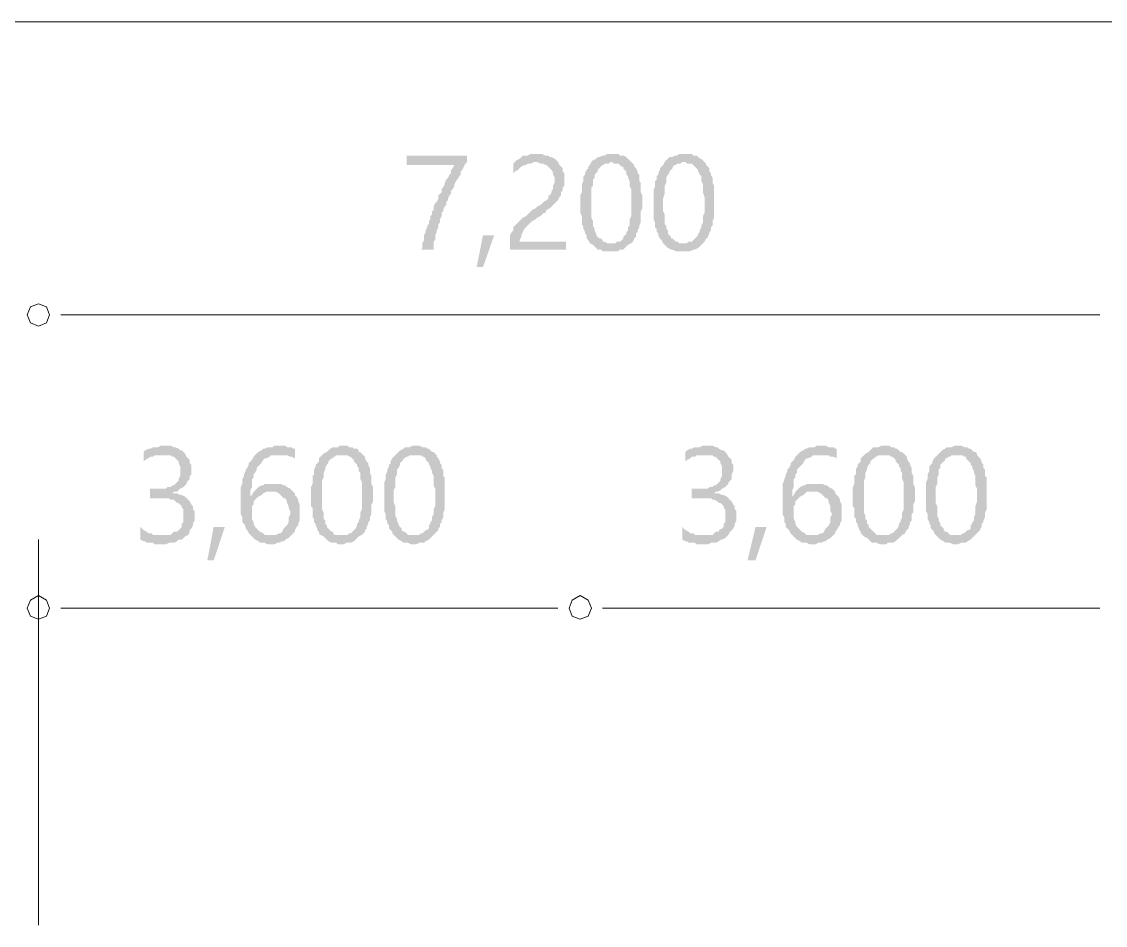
# Model space of a CAD drawing. Header units: millimetres. Extents: x -2246 to 101218, y 0 to 66109.
# Drawn here: x 39948 to 47151, y 54515 to 60521 of the extents above; entities that cross this region are included whole.
import ezdxf

# ---------------------------------------------------------------- set-up
doc = ezdxf.new("R2010")
doc.units = ezdxf.units.MM
doc.layers.add('PDF_솔리드 채우기', color=7, linetype='Continuous')
doc.layers.add('PDF_형상', color=7, linetype='Continuous')

msp = doc.modelspace()

# ---------------------------------------------------------------- hatches: boundary and pattern name
at = {"layer": 'PDF_솔리드 채우기', "transparency": 33554559}
for points in [[(43374.8, 59641.5), (43374.8, 59641.5), (43353.6, 59641.5), (43332.4, 59641.5), (43311.2, 59630.9), (43300.6, 59630.9), (43279.4, 59630.9), (43268.9, 59620.3), (43258.3, 59609.7), (43237.1, 59599.1), (43226.5, 59588.5), (43364.2, 59588.5), (43374.8, 59588.5), (43396, 59577.9), (43417.1, 59577.9), (43427.7, 59567.3), (43438.3, 59567.3), (43448.9, 59556.7), (43459.5, 59546.1), (43470.1, 59535.5), (43480.7, 59514.3), (43480.7, 59503.8), (43491.3, 59482.6), (43491.3, 59461.4), (43491.3, 59450.8), (43480.7, 59429.6), (43480.7, 59408.4), (43470.1, 59397.8), (43470.1, 59387.2), (43459.5, 59366.1), (43448.9, 59366.1), (43448.9, 59344.9), (43438.3, 59334.3), (43417.1, 59323.7), (43406.5, 59313.1), (43396, 59302.5), (43374.8, 59291.9), (43364.2, 59281.3), (43343, 59270.7), (43332.4, 59260.1), (43311.2, 59238.9), (43300.6, 59228.4), (43279.4, 59217.8), (43268.9, 59207.2), (43258.3, 59196.6), (43258.3, 59196.6), (43237.1, 59175.4), (43226.5, 59164.8), (43215.9, 59154.2), (43215.9, 59133), (43205.3, 59122.4), (43205.3, 59122.4), (43194.7, 59101.3), (43194.7, 59090.7), (43194.7, 59069.5), (43194.7, 59048.3), (43194.7, 59037.7), (43194.7, 59005.9), (43565.4, 59005.9), (43565.4, 59058.9), (43258.3, 59058.9), (43258.3, 59069.5), (43268.9, 59090.7), (43268.9, 59101.3), (43279.4, 59122.4), (43279.4, 59122.4), (43290, 59143.6), (43300.6, 59154.2), (43311.2, 59164.8), (43311.2, 59164.8), (43321.8, 59175.4), (43332.4, 59186), (43343, 59196.6), (43364.2, 59207.2), (43374.8, 59217.8), (43396, 59228.4), (43417.1, 59249.5), (43427.7, 59249.5), (43438.3, 59270.7), (43459.5, 59281.3), (43470.1, 59291.9), (43480.7, 59302.5), (43491.3, 59313.1), (43501.9, 59323.7), (43512.5, 59334.3), (43523.1, 59355.5), (43523.1, 59355.5), (43533.7, 59366.1), (43533.7, 59387.2), (43544.2, 59397.8), (43544.2, 59419), (43554.8, 59429.6), (43554.8, 59450.8), (43554.8, 59472), (43554.8, 59472), (43554.8, 59493.2), (43554.8, 59514.3), (43544.2, 59524.9), (43544.2, 59546.1), (43533.7, 59556.7), (43523.1, 59567.3), (43512.5, 59588.5), (43501.9, 59599.1), (43501.9, 59599.1), (43491.3, 59609.7), (43470.1, 59620.3), (43459.5, 59620.3), (43448.9, 59630.9), (43427.7, 59630.9), (43406.5, 59641.5), (43396, 59641.5)], [(43872.6, 59641.5), (43872.6, 59641.5), (43851.4, 59641.5), (43840.8, 59641.5), (43819.6, 59630.9), (43809, 59630.9), (43787.9, 59620.3), (43777.3, 59620.3), (43766.7, 59609.7), (43745.5, 59599.1), (43734.9, 59588.5), (43872.6, 59588.5), (43872.6, 59588.5), (43883.2, 59577.9), (43893.8, 59577.9), (43904.4, 59577.9), (43915, 59577.9), (43925.6, 59567.3), (43936.2, 59556.7), (43946.7, 59556.7), (43946.7, 59546.1), (43957.3, 59535.5), (43967.9, 59524.9), (43967.9, 59503.8), (43978.5, 59493.2), (43978.5, 59482.6), (43989.1, 59461.4), (43989.1, 59440.2), (43989.1, 59429.6), (43999.7, 59408.4), (43999.7, 59387.2), (43999.7, 59355.5), (43999.7, 59334.3), (43999.7, 59313.1), (43999.7, 59291.9), (43999.7, 59270.7), (43999.7, 59249.5), (43999.7, 59228.4), (43989.1, 59207.2), (43989.1, 59186), (43989.1, 59164.8), (43978.5, 59154.2), (43978.5, 59133), (43967.9, 59122.4), (43967.9, 59111.8), (43957.3, 59101.3), (43946.7, 59090.7), (43946.7, 59080.1), (43936.2, 59069.5), (43925.6, 59058.9), (43915, 59058.9), (43904.4, 59058.9), (43893.8, 59048.3), (43883.2, 59048.3), (43862, 59048.3), (43999.7, 59048.3), (44010.3, 59058.9), (44020.9, 59080.1), (44020.9, 59080.1), (44031.5, 59090.7), (44031.5, 59111.8), (44042.1, 59122.4), (44042.1, 59133), (44052.7, 59154.2), (44052.7, 59164.8), (44063.3, 59186), (44063.3, 59196.6), (44063.3, 59217.8), (44063.3, 59238.9), (44063.3, 59260.1), (44073.9, 59281.3), (44073.9, 59302.5), (44073.9, 59323.7), (44073.9, 59323.7), (44073.9, 59344.9), (44073.9, 59366.1), (44063.3, 59387.2), (44063.3, 59408.4), (44063.3, 59429.6), (44063.3, 59450.8), (44052.7, 59461.4), (44052.7, 59482.6), (44052.7, 59503.8), (44042.1, 59514.3), (44042.1, 59524.9), (44031.5, 59546.1), (44020.9, 59556.7), (44020.9, 59567.3), (44010.3, 59577.9), (43999.7, 59588.5), (43989.1, 59599.1), (43978.5, 59609.7), (43978.5, 59609.7), (43967.9, 59620.3), (43946.7, 59630.9), (43936.2, 59630.9), (43925.6, 59630.9), (43915, 59641.5), (43904.4, 59641.5), (43883.2, 59641.5)], [(44359.8, 59641.5), (44349.2, 59641.5), (44338.7, 59641.5), (44317.5, 59641.5), (44306.9, 59630.9), (44285.7, 59630.9), (44275.1, 59620.3), (44253.9, 59620.3), (44243.3, 59609.7), (44232.7, 59599.1), (44222.1, 59588.5), (44349.2, 59588.5), (44359.8, 59588.5), (44370.4, 59577.9), (44381, 59577.9), (44391.6, 59577.9), (44402.2, 59577.9), (44412.8, 59567.3), (44423.4, 59556.7), (44423.4, 59556.7), (44434, 59546.1), (44444.6, 59535.5), (44444.6, 59524.9), (44455.2, 59503.8), (44465.8, 59493.2), (44465.8, 59482.6), (44465.8, 59461.4), (44476.4, 59440.2), (44476.4, 59429.6), (44476.4, 59408.4), (44476.4, 59387.2), (44486.9, 59355.5), (44486.9, 59334.3), (44486.9, 59313.1), (44486.9, 59291.9), (44486.9, 59270.7), (44486.9, 59249.5), (44476.4, 59228.4), (44476.4, 59207.2), (44476.4, 59186), (44465.8, 59164.8), (44465.8, 59154.2), (44455.2, 59133), (44455.2, 59122.4), (44444.6, 59111.8), (44444.6, 59101.3), (44434, 59090.7), (44423.4, 59080.1), (44412.8, 59069.5), (44402.2, 59058.9), (44391.6, 59058.9), (44381, 59058.9), (44370.4, 59048.3), (44359.8, 59048.3), (44349.2, 59048.3), (44476.4, 59048.3), (44486.9, 59058.9), (44497.5, 59080.1), (44508.1, 59080.1), (44508.1, 59090.7), (44518.7, 59111.8), (44518.7, 59122.4), (44529.3, 59133), (44529.3, 59154.2), (44539.9, 59164.8), (44539.9, 59186), (44539.9, 59196.6), (44550.5, 59217.8), (44550.5, 59238.9), (44550.5, 59260.1), (44550.5, 59281.3), (44550.5, 59302.5), (44550.5, 59323.7), (44550.5, 59323.7), (44550.5, 59344.9), (44550.5, 59366.1), (44550.5, 59387.2), (44550.5, 59408.4), (44550.5, 59429.6), (44539.9, 59450.8), (44539.9, 59461.4), (44539.9, 59482.6), (44529.3, 59503.8), (44529.3, 59514.3), (44518.7, 59524.9), (44518.7, 59546.1), (44508.1, 59556.7), (44497.5, 59567.3), (44497.5, 59577.9), (44486.9, 59588.5), (44476.4, 59599.1), (44465.8, 59609.7), (44455.2, 59609.7), (44444.6, 59620.3), (44434, 59630.9), (44423.4, 59630.9), (44412.8, 59630.9), (44402.2, 59641.5), (44381, 59641.5), (44370.4, 59641.5)], [(42908.7, 59630.9), (42506.2, 59630.9), (42506.2, 59567.3), (42824, 59567.3), (42824, 59567.3), (42813.4, 59546.1), (42802.8, 59535.5), (42802.8, 59514.3), (42792.2, 59503.8), (42781.6, 59482.6), (42771, 59472), (42760.4, 59450.8), (42760.4, 59440.2), (42749.8, 59419), (42739.2, 59408.4), (42739.2, 59387.2), (42728.7, 59376.6), (42718.1, 59366.1), (42718.1, 59344.9), (42718.1, 59344.9), (42707.5, 59323.7), (42696.9, 59313.1), (42686.3, 59291.9), (42686.3, 59270.7), (42675.7, 59260.1), (42675.7, 59238.9), (42665.1, 59228.4), (42665.1, 59207.2), (42654.5, 59196.6), (42654.5, 59175.4), (42643.9, 59164.8), (42643.9, 59154.2), (42633.3, 59133), (42633.3, 59122.4), (42622.7, 59101.3), (42622.7, 59080.1), (42622.7, 59069.5), (42612.1, 59048.3), (42612.1, 59037.7), (42612.1, 59016.5), (42601.5, 59005.9), (42675.7, 59005.9), (42686.3, 59005.9), (42686.3, 59027.1), (42686.3, 59037.7), (42686.3, 59058.9), (42696.9, 59069.5), (42696.9, 59090.7), (42696.9, 59101.3), (42707.5, 59122.4), (42707.5, 59133), (42718.1, 59154.2), (42718.1, 59175.4), (42728.7, 59186), (42728.7, 59207.2), (42739.2, 59228.4), (42739.2, 59249.5), (42749.8, 59260.1), (42749.8, 59270.7), (42760.4, 59291.9), (42771, 59302.5), (42771, 59323.7), (42781.6, 59334.3), (42781.6, 59344.9), (42792.2, 59366.1), (42802.8, 59376.6), (42802.8, 59397.8), (42813.4, 59408.4), (42824, 59429.6), (42824, 59440.2), (42834.6, 59461.4), (42845.2, 59472), (42855.8, 59493.2), (42866.3, 59503.8), (42866.3, 59524.9), (42876.9, 59535.5), (42887.5, 59556.7), (42898.1, 59577.9), (42908.7, 59588.5)], [(43226.5, 59588.5), (43215.9, 59577.9), (43215.9, 59503.8), (43215.9, 59514.3), (43226.5, 59524.9), (43247.7, 59535.5), (43258.3, 59546.1), (43268.9, 59556.7), (43290, 59567.3), (43300.6, 59567.3), (43311.2, 59577.9), (43332.4, 59577.9), (43353.6, 59588.5), (43364.2, 59588.5)], [(43734.9, 59588.5), (43724.3, 59567.3), (43713.7, 59556.7), (43713.7, 59556.7), (43713.7, 59546.1), (43703.1, 59535.5), (43692.5, 59514.3), (43692.5, 59503.8), (43681.9, 59493.2), (43681.9, 59472), (43681.9, 59461.4), (43671.4, 59440.2), (43671.4, 59419), (43671.4, 59408.4), (43671.4, 59387.2), (43660.8, 59366.1), (43660.8, 59344.9), (43660.8, 59323.7), (43660.8, 59302.5), (43660.8, 59281.3), (43660.8, 59260.1), (43660.8, 59249.5), (43671.4, 59228.4), (43671.4, 59207.2), (43671.4, 59186), (43671.4, 59175.4), (43681.9, 59154.2), (43681.9, 59143.6), (43692.5, 59122.4), (43692.5, 59111.8), (43703.1, 59101.3), (43703.1, 59080.1), (43713.7, 59069.5), (43713.7, 59069.5), (43724.3, 59048.3), (43745.5, 59037.7), (43756.1, 59027.1), (43766.7, 59016.5), (43777.3, 59005.9), (43798.5, 59005.9), (43809, 58995.3), (43830.2, 58995.3), (43840.8, 58995.3), (43862, 58995.3), (43862, 58995.3), (43883.2, 58995.3), (43893.8, 58995.3), (43915, 58995.3), (43925.6, 59005.9), (43946.7, 59005.9), (43957.3, 59016.5), (43967.9, 59027.1), (43978.5, 59037.7), (43999.7, 59048.3), (43862, 59048.3), (43862, 59048.3), (43851.4, 59048.3), (43840.8, 59048.3), (43819.6, 59058.9), (43809, 59058.9), (43809, 59069.5), (43798.5, 59080.1), (43787.9, 59080.1), (43777.3, 59090.7), (43766.7, 59101.3), (43766.7, 59111.8), (43756.1, 59133), (43756.1, 59143.6), (43745.5, 59164.8), (43745.5, 59175.4), (43745.5, 59196.6), (43734.9, 59217.8), (43734.9, 59238.9), (43734.9, 59260.1), (43734.9, 59281.3), (43734.9, 59302.5), (43734.9, 59323.7), (43734.9, 59344.9), (43734.9, 59376.6), (43734.9, 59397.8), (43734.9, 59419), (43745.5, 59429.6), (43745.5, 59450.8), (43745.5, 59472), (43756.1, 59482.6), (43756.1, 59503.8), (43766.7, 59514.3), (43777.3, 59524.9), (43777.3, 59535.5), (43787.9, 59546.1), (43798.5, 59556.7), (43809, 59567.3), (43819.6, 59567.3), (43819.6, 59577.9), (43830.2, 59577.9), (43851.4, 59577.9), (43862, 59588.5), (43872.6, 59588.5)], [(44222.1, 59588.5), (44211.5, 59567.3), (44201, 59556.7), (44201, 59556.7), (44190.4, 59546.1), (44190.4, 59535.5), (44179.8, 59514.3), (44179.8, 59503.8), (44169.2, 59493.2), (44169.2, 59472), (44158.6, 59461.4), (44158.6, 59440.2), (44158.6, 59419), (44148, 59408.4), (44148, 59387.2), (44148, 59366.1), (44148, 59344.9), (44148, 59323.7), (44148, 59302.5), (44148, 59281.3), (44148, 59260.1), (44148, 59249.5), (44148, 59228.4), (44148, 59207.2), (44158.6, 59186), (44158.6, 59175.4), (44158.6, 59154.2), (44169.2, 59143.6), (44169.2, 59122.4), (44179.8, 59111.8), (44179.8, 59101.3), (44190.4, 59080.1), (44201, 59069.5), (44201, 59069.5), (44211.5, 59048.3), (44222.1, 59037.7), (44232.7, 59027.1), (44243.3, 59016.5), (44264.5, 59005.9), (44275.1, 59005.9), (44296.3, 58995.3), (44306.9, 58995.3), (44328.1, 58995.3), (44338.7, 58995.3), (44349.2, 58995.3), (44359.8, 58995.3), (44381, 58995.3), (44391.6, 58995.3), (44412.8, 59005.9), (44423.4, 59005.9), (44444.6, 59016.5), (44455.2, 59027.1), (44465.8, 59037.7), (44476.4, 59048.3), (44349.2, 59048.3), (44338.7, 59048.3), (44328.1, 59048.3), (44317.5, 59048.3), (44306.9, 59058.9), (44296.3, 59058.9), (44285.7, 59069.5), (44275.1, 59080.1), (44264.5, 59080.1), (44264.5, 59090.7), (44253.9, 59101.3), (44243.3, 59111.8), (44243.3, 59133), (44232.7, 59143.6), (44232.7, 59164.8), (44222.1, 59175.4), (44222.1, 59196.6), (44222.1, 59217.8), (44222.1, 59238.9), (44211.5, 59260.1), (44211.5, 59281.3), (44211.5, 59302.5), (44211.5, 59323.7), (44211.5, 59344.9), (44222.1, 59376.6), (44222.1, 59397.8), (44222.1, 59419), (44222.1, 59429.6), (44232.7, 59450.8), (44232.7, 59472), (44232.7, 59482.6), (44243.3, 59503.8), (44253.9, 59514.3), (44253.9, 59524.9), (44264.5, 59535.5), (44275.1, 59546.1), (44275.1, 59556.7), (44285.7, 59567.3), (44296.3, 59567.3), (44306.9, 59577.9), (44317.5, 59577.9), (44328.1, 59577.9), (44338.7, 59588.5), (44349.2, 59588.5)], [(40896.2, 57703.1), (40885.6, 57703.1), (40875, 57703.1), (40853.8, 57692.5), (40832.7, 57692.5), (40822.1, 57692.5), (40800.9, 57681.9), (40790.3, 57681.9), (40769.1, 57671.3), (40758.5, 57660.7), (40758.5, 57597.2), (40769.1, 57607.8), (40790.3, 57618.4), (40800.9, 57628.9), (40822.1, 57628.9), (40832.7, 57639.5), (40853.8, 57639.5), (40864.4, 57639.5), (40885.6, 57639.5), (41033.9, 57650.1), (41023.3, 57660.7), (41012.7, 57671.3), (41002.1, 57671.3), (40991.5, 57681.9), (40970.4, 57692.5), (40959.8, 57692.5), (40938.6, 57703.1), (40917.4, 57703.1)], [(41658.8, 57703.1), (41648.3, 57703.1), (41627.1, 57703.1), (41616.5, 57692.5), (41595.3, 57692.5), (41584.7, 57692.5), (41563.5, 57681.9), (41552.9, 57681.9), (41542.3, 57671.3), (41521.1, 57660.7), (41510.6, 57650.1), (41658.8, 57639.5), (41658.8, 57639.5), (41680, 57639.5), (41690.6, 57639.5), (41711.8, 57639.5), (41733, 57628.9), (41743.6, 57628.9), (41764.8, 57618.4), (41764.8, 57681.9), (41754.2, 57681.9), (41743.6, 57692.5), (41733, 57692.5), (41711.8, 57692.5), (41701.2, 57703.1), (41680, 57703.1)], [(42082.5, 57703.1), (42082.5, 57703.1), (42061.3, 57703.1), (42050.8, 57692.5), (42029.6, 57692.5), (42019, 57692.5), (41997.8, 57681.9), (41987.2, 57671.3), (41976.6, 57660.7), (41955.4, 57650.1), (41944.8, 57639.5), (42082.5, 57639.5), (42082.5, 57639.5), (42093.1, 57639.5), (42103.7, 57639.5), (42114.3, 57639.5), (42124.9, 57628.9), (42135.5, 57628.9), (42146.1, 57618.4), (42156.7, 57607.8), (42156.7, 57597.2), (42167.3, 57586.6), (42177.9, 57576), (42177.9, 57565.4), (42188.5, 57554.8), (42188.5, 57533.6), (42199, 57523), (42199, 57501.8), (42199, 57480.7), (42209.6, 57459.5), (42209.6, 57438.3), (42209.6, 57417.1), (42209.6, 57395.9), (42209.6, 57374.7), (42209.6, 57353.6), (42209.6, 57332.4), (42209.6, 57300.6), (42209.6, 57279.4), (42199, 57258.2), (42199, 57247.6), (42199, 57226.4), (42188.5, 57205.3), (42188.5, 57194.7), (42177.9, 57184.1), (42177.9, 57173.5), (42167.3, 57152.3), (42156.7, 57141.7), (42156.7, 57141.7), (42146.1, 57131.1), (42135.5, 57120.5), (42124.9, 57120.5), (42114.3, 57109.9), (42103.7, 57109.9), (42093.1, 57109.9), (42071.9, 57109.9), (42209.6, 57109.9), (42220.2, 57120.5), (42230.8, 57131.1), (42230.8, 57141.7), (42241.4, 57152.3), (42241.4, 57162.9), (42252, 57184.1), (42252, 57194.7), (42262.6, 57205.3), (42262.6, 57226.4), (42273.2, 57247.6), (42273.2, 57258.2), (42273.2, 57279.4), (42273.2, 57300.6), (42273.2, 57311.2), (42283.8, 57332.4), (42283.8, 57353.6), (42283.8, 57374.7), (42283.8, 57374.7), (42283.8, 57406.5), (42283.8, 57427.7), (42273.2, 57448.9), (42273.2, 57470.1), (42273.2, 57491.2), (42273.2, 57501.8), (42262.6, 57523), (42262.6, 57544.2), (42262.6, 57554.8), (42252, 57576), (42252, 57586.6), (42241.4, 57597.2), (42230.8, 57618.4), (42230.8, 57628.9), (42220.2, 57639.5), (42209.6, 57650.1), (42199, 57660.7), (42188.5, 57660.7), (42188.5, 57671.3), (42177.9, 57681.9), (42156.7, 57681.9), (42146.1, 57692.5), (42135.5, 57692.5), (42124.9, 57692.5), (42114.3, 57703.1), (42093.1, 57703.1)], [(42569.8, 57703.1), (42559.2, 57703.1), (42548.6, 57703.1), (42527.4, 57692.5), (42516.8, 57692.5), (42495.6, 57692.5), (42485, 57681.9), (42463.8, 57671.3), (42453.3, 57660.7), (42442.7, 57650.1), (42432.1, 57639.5), (42559.2, 57639.5), (42569.8, 57639.5), (42580.4, 57639.5), (42591, 57639.5), (42601.5, 57639.5), (42612.1, 57628.9), (42622.7, 57628.9), (42633.3, 57618.4), (42633.3, 57607.8), (42643.9, 57597.2), (42654.5, 57586.6), (42654.5, 57576), (42665.1, 57565.4), (42665.1, 57554.8), (42675.7, 57533.6), (42675.7, 57523), (42686.3, 57501.8), (42686.3, 57480.7), (42686.3, 57459.5), (42686.3, 57438.3), (42696.9, 57417.1), (42696.9, 57395.9), (42696.9, 57374.7), (42696.9, 57353.6), (42696.9, 57332.4), (42696.9, 57300.6), (42686.3, 57279.4), (42686.3, 57258.2), (42686.3, 57247.6), (42675.7, 57226.4), (42675.7, 57205.3), (42665.1, 57194.7), (42665.1, 57184.1), (42654.5, 57173.5), (42654.5, 57152.3), (42643.9, 57141.7), (42633.3, 57141.7), (42622.7, 57131.1), (42612.1, 57120.5), (42601.5, 57120.5), (42591, 57109.9), (42580.4, 57109.9), (42569.8, 57109.9), (42559.2, 57109.9), (42686.3, 57109.9), (42696.9, 57120.5), (42707.5, 57131.1), (42718.1, 57141.7), (42718.1, 57152.3), (42728.7, 57162.9), (42728.7, 57184.1), (42739.2, 57194.7), (42739.2, 57205.3), (42749.8, 57226.4), (42749.8, 57247.6), (42749.8, 57258.2), (42760.4, 57279.4), (42760.4, 57300.6), (42760.4, 57311.2), (42760.4, 57332.4), (42760.4, 57353.6), (42760.4, 57374.7), (42760.4, 57374.7), (42760.4, 57406.5), (42760.4, 57427.7), (42760.4, 57448.9), (42760.4, 57470.1), (42760.4, 57491.2), (42749.8, 57501.8), (42749.8, 57523), (42749.8, 57544.2), (42739.2, 57554.8), (42739.2, 57576), (42728.7, 57586.6), (42728.7, 57597.2), (42718.1, 57618.4), (42707.5, 57628.9), (42707.5, 57639.5), (42696.9, 57650.1), (42686.3, 57660.7), (42675.7, 57660.7), (42665.1, 57671.3), (42654.5, 57681.9), (42643.9, 57681.9), (42633.3, 57692.5), (42622.7, 57692.5), (42612.1, 57692.5), (42591, 57703.1), (42580.4, 57703.1)], [(44497.5, 57703.1), (44486.9, 57703.1), (44476.4, 57703.1), (44455.2, 57692.5), (44434, 57692.5), (44423.4, 57692.5), (44402.2, 57681.9), (44391.6, 57681.9), (44370.4, 57671.3), (44359.8, 57660.7), (44359.8, 57597.2), (44370.4, 57607.8), (44391.6, 57618.4), (44402.2, 57628.9), (44423.4, 57628.9), (44434, 57639.5), (44455.2, 57639.5), (44465.8, 57639.5), (44486.9, 57639.5), (44635.2, 57650.1), (44624.6, 57660.7), (44614, 57671.3), (44603.5, 57671.3), (44582.3, 57681.9), (44571.7, 57692.5), (44561.1, 57692.5), (44539.9, 57703.1), (44518.7, 57703.1)], [(45260.2, 57703.1), (45249.6, 57703.1), (45228.4, 57703.1), (45217.8, 57692.5), (45196.6, 57692.5), (45186, 57692.5), (45164.8, 57681.9), (45154.2, 57681.9), (45143.7, 57671.3), (45122.5, 57660.7), (45111.9, 57650.1), (45260.2, 57639.5), (45260.2, 57639.5), (45281.4, 57639.5), (45291.9, 57639.5), (45313.1, 57639.5), (45323.7, 57628.9), (45344.9, 57628.9), (45366.1, 57618.4), (45366.1, 57681.9), (45355.5, 57681.9), (45344.9, 57692.5), (45334.3, 57692.5), (45313.1, 57692.5), (45291.9, 57703.1), (45281.4, 57703.1)], [(45683.9, 57703.1), (45683.9, 57703.1), (45662.7, 57703.1), (45641.5, 57692.5), (45630.9, 57692.5), (45609.7, 57692.5), (45599.1, 57681.9), (45588.5, 57671.3), (45577.9, 57660.7), (45556.7, 57650.1), (45546.2, 57639.5), (45683.9, 57639.5), (45683.9, 57639.5), (45694.4, 57639.5), (45705, 57639.5), (45715.6, 57639.5), (45726.2, 57628.9), (45736.8, 57628.9), (45747.4, 57618.4), (45758, 57607.8), (45758, 57597.2), (45768.6, 57586.6), (45779.2, 57576), (45779.2, 57565.4), (45789.8, 57554.8), (45789.8, 57533.6), (45800.4, 57523), (45800.4, 57501.8), (45800.4, 57480.7), (45811, 57459.5), (45811, 57438.3), (45811, 57417.1), (45811, 57395.9), (45811, 57374.7), (45811, 57353.6), (45811, 57332.4), (45811, 57300.6), (45811, 57279.4), (45800.4, 57258.2), (45800.4, 57247.6), (45800.4, 57226.4), (45789.8, 57205.3), (45789.8, 57194.7), (45779.2, 57184.1), (45779.2, 57173.5), (45768.6, 57152.3), (45758, 57141.7), (45758, 57141.7), (45747.4, 57131.1), (45736.8, 57120.5), (45726.2, 57120.5), (45715.6, 57109.9), (45705, 57109.9), (45694.4, 57109.9), (45673.3, 57109.9), (45800.4, 57109.9), (45821.6, 57120.5), (45821.6, 57131.1), (45832.1, 57141.7), (45842.7, 57152.3), (45842.7, 57162.9), (45853.3, 57184.1), (45853.3, 57194.7), (45863.9, 57205.3), (45863.9, 57226.4), (45863.9, 57247.6), (45874.5, 57258.2), (45874.5, 57279.4), (45874.5, 57300.6), (45874.5, 57311.2), (45885.1, 57332.4), (45885.1, 57353.6), (45885.1, 57374.7), (45885.1, 57374.7), (45885.1, 57406.5), (45885.1, 57427.7), (45874.5, 57448.9), (45874.5, 57470.1), (45874.5, 57491.2), (45874.5, 57501.8), (45863.9, 57523), (45863.9, 57544.2), (45863.9, 57554.8), (45853.3, 57576), (45853.3, 57586.6), (45842.7, 57597.2), (45832.1, 57618.4), (45832.1, 57628.9), (45821.6, 57639.5), (45811, 57650.1), (45800.4, 57660.7), (45789.8, 57660.7), (45779.2, 57671.3), (45768.6, 57681.9), (45758, 57681.9), (45747.4, 57692.5), (45736.8, 57692.5), (45726.2, 57692.5), (45715.6, 57703.1), (45694.4, 57703.1)], [(46171.1, 57703.1), (46160.5, 57703.1), (46149.9, 57703.1), (46128.7, 57692.5), (46118.1, 57692.5), (46096.9, 57692.5), (46086.4, 57681.9), (46065.2, 57671.3), (46054.6, 57660.7), (46044, 57650.1), (46033.4, 57639.5), (46160.5, 57639.5), (46171.1, 57639.5), (46181.7, 57639.5), (46192.3, 57639.5), (46202.9, 57639.5), (46213.5, 57628.9), (46224.1, 57628.9), (46224.1, 57618.4), (46234.6, 57607.8), (46245.2, 57597.2), (46255.8, 57586.6), (46255.8, 57576), (46266.4, 57565.4), (46266.4, 57554.8), (46277, 57533.6), (46277, 57523), (46287.6, 57501.8), (46287.6, 57480.7), (46287.6, 57459.5), (46287.6, 57438.3), (46298.2, 57417.1), (46298.2, 57395.9), (46298.2, 57374.7), (46298.2, 57353.6), (46298.2, 57332.4), (46287.6, 57300.6), (46287.6, 57279.4), (46287.6, 57258.2), (46287.6, 57247.6), (46277, 57226.4), (46277, 57205.3), (46266.4, 57194.7), (46266.4, 57184.1), (46255.8, 57173.5), (46255.8, 57152.3), (46245.2, 57141.7), (46234.6, 57141.7), (46224.1, 57131.1), (46213.5, 57120.5), (46202.9, 57120.5), (46192.3, 57109.9), (46181.7, 57109.9), (46171.1, 57109.9), (46160.5, 57109.9), (46287.6, 57109.9), (46298.2, 57120.5), (46308.8, 57131.1), (46319.4, 57141.7), (46319.4, 57152.3), (46330, 57162.9), (46330, 57184.1), (46340.6, 57194.7), (46340.6, 57205.3), (46351.2, 57226.4), (46351.2, 57247.6), (46351.2, 57258.2), (46361.8, 57279.4), (46361.8, 57300.6), (46361.8, 57311.2), (46361.8, 57332.4), (46361.8, 57353.6), (46361.8, 57374.7), (46361.8, 57374.7), (46361.8, 57406.5), (46361.8, 57427.7), (46361.8, 57448.9), (46361.8, 57470.1), (46361.8, 57491.2), (46351.2, 57501.8), (46351.2, 57523), (46351.2, 57544.2), (46340.6, 57554.8), (46340.6, 57576), (46330, 57586.6), (46330, 57597.2), (46319.4, 57618.4), (46308.8, 57628.9), (46298.2, 57639.5), (46298.2, 57650.1), (46287.6, 57660.7), (46277, 57660.7), (46266.4, 57671.3), (46255.8, 57681.9), (46245.2, 57681.9), (46234.6, 57692.5), (46224.1, 57692.5), (46213.5, 57692.5), (46192.3, 57703.1), (46181.7, 57703.1)], [(41033.9, 57650.1), (40885.6, 57639.5), (40896.2, 57639.5), (40917.4, 57639.5), (40938.6, 57639.5), (40949.2, 57628.9), (40959.8, 57628.9), (40970.4, 57618.4), (40980.9, 57607.8), (40991.5, 57597.2), (40991.5, 57586.6), (41002.1, 57565.4), (41002.1, 57554.8), (41002.1, 57533.6), (41002.1, 57533.6), (41002.1, 57512.4), (41002.1, 57501.8), (40991.5, 57480.7), (40991.5, 57470.1), (40980.9, 57459.5), (40970.4, 57448.9), (40959.8, 57438.3), (40949.2, 57438.3), (40938.6, 57427.7), (40917.4, 57427.7), (40906.8, 57417.1), (40885.6, 57417.1), (40864.4, 57417.1), (40843.3, 57417.1), (40800.9, 57417.1), (40800.9, 57353.6), (40853.8, 57353.6), (40864.4, 57353.6), (40885.6, 57353.6), (40906.8, 57353.6), (40928, 57353.6), (40938.6, 57343), (40959.8, 57343), (40970.4, 57332.4), (40980.9, 57321.8), (40991.5, 57321.8), (41002.1, 57311.2), (41012.7, 57300.6), (41012.7, 57290), (41023.3, 57279.4), (41023.3, 57258.2), (41023.3, 57247.6), (41023.3, 57226.4), (41023.3, 57226.4), (41023.3, 57215.9), (41023.3, 57194.7), (41012.7, 57184.1), (41012.7, 57162.9), (41002.1, 57152.3), (40991.5, 57141.7), (40980.9, 57131.1), (40959.8, 57131.1), (40949.2, 57120.5), (40938.6, 57109.9), (40917.4, 57109.9), (40896.2, 57109.9), (40875, 57109.9), (41033.9, 57099.3), (41055.1, 57109.9), (41065.7, 57131.1), (41065.7, 57141.7), (41076.3, 57152.3), (41086.9, 57173.5), (41086.9, 57184.1), (41097.5, 57205.3), (41097.5, 57215.9), (41097.5, 57237), (41097.5, 57247.6), (41097.5, 57268.8), (41086.9, 57279.4), (41086.9, 57300.6), (41076.3, 57311.2), (41065.7, 57332.4), (41055.1, 57343), (41055.1, 57343), (41044.5, 57353.6), (41033.9, 57364.1), (41012.7, 57374.7), (41002.1, 57374.7), (40980.9, 57385.3), (40970.4, 57385.3), (40949.2, 57385.3), (40949.2, 57385.3), (40959.8, 57395.9), (40980.9, 57395.9), (40991.5, 57406.5), (41002.1, 57417.1), (41023.3, 57427.7), (41033.9, 57438.3), (41044.5, 57448.9), (41044.5, 57459.5), (41055.1, 57470.1), (41065.7, 57480.7), (41065.7, 57501.8), (41076.3, 57512.4), (41076.3, 57533.6), (41076.3, 57554.8), (41076.3, 57554.8), (41076.3, 57576), (41065.7, 57586.6), (41065.7, 57607.8), (41055.1, 57618.4), (41044.5, 57628.9)], [(41510.6, 57650.1), (41500, 57639.5), (41489.4, 57628.9), (41478.8, 57607.8), (41468.2, 57597.2), (41457.6, 57586.6), (41457.6, 57576), (41447, 57554.8), (41436.4, 57544.2), (41436.4, 57533.6), (41425.8, 57512.4), (41425.8, 57501.8), (41415.2, 57480.7), (41415.2, 57470.1), (41415.2, 57448.9), (41404.6, 57427.7), (41404.6, 57417.1), (41404.6, 57395.9), (41404.6, 57374.7), (41404.6, 57353.6), (41404.6, 57332.4), (41404.6, 57321.8), (41404.6, 57300.6), (41404.6, 57279.4), (41404.6, 57258.2), (41404.6, 57247.6), (41415.2, 57226.4), (41415.2, 57205.3), (41415.2, 57194.7), (41425.8, 57184.1), (41436.4, 57162.9), (41436.4, 57152.3), (41447, 57141.7), (41457.6, 57120.5), (41457.6, 57120.5), (41468.2, 57109.9), (41605.9, 57109.9), (41595.3, 57109.9), (41584.7, 57109.9), (41563.5, 57109.9), (41552.9, 57120.5), (41531.7, 57131.1), (41521.1, 57141.7), (41510.6, 57152.3), (41510.6, 57152.3), (41500, 57162.9), (41489.4, 57184.1), (41489.4, 57194.7), (41478.8, 57215.9), (41478.8, 57226.4), (41478.8, 57247.6), (41478.8, 57268.8), (41478.8, 57279.4), (41478.8, 57300.6), (41489.4, 57311.2), (41489.4, 57332.4), (41500, 57343), (41510.6, 57353.6), (41468.2, 57364.1), (41468.2, 57364.1), (41468.2, 57385.3), (41468.2, 57406.5), (41478.8, 57427.7), (41478.8, 57448.9), (41478.8, 57459.5), (41478.8, 57480.7), (41489.4, 57491.2), (41489.4, 57512.4), (41500, 57523), (41510.6, 57544.2), (41510.6, 57554.8), (41521.1, 57565.4), (41531.7, 57576), (41542.3, 57586.6), (41552.9, 57607.8), (41563.5, 57618.4), (41574.1, 57618.4), (41595.3, 57628.9), (41605.9, 57639.5), (41627.1, 57639.5), (41637.7, 57639.5), (41658.8, 57639.5)], [(41944.8, 57639.5), (41934.2, 57628.9), (41923.6, 57618.4), (41923.6, 57618.4), (41923.6, 57597.2), (41913.1, 57586.6), (41902.5, 57576), (41902.5, 57565.4), (41891.9, 57544.2), (41891.9, 57533.6), (41891.9, 57512.4), (41881.3, 57501.8), (41881.3, 57480.7), (41881.3, 57459.5), (41881.3, 57448.9), (41870.7, 57427.7), (41870.7, 57406.5), (41870.7, 57385.3), (41870.7, 57364.1), (41870.7, 57343), (41870.7, 57321.8), (41870.7, 57300.6), (41881.3, 57290), (41881.3, 57268.8), (41881.3, 57247.6), (41881.3, 57226.4), (41891.9, 57215.9), (41891.9, 57194.7), (41902.5, 57184.1), (41902.5, 57173.5), (41913.1, 57152.3), (41913.1, 57141.7), (41923.6, 57131.1), (41923.6, 57120.5), (41934.2, 57109.9), (41955.4, 57099.3), (41966, 57088.7), (41976.6, 57078.2), (41987.2, 57067.6), (42008.4, 57057), (42019, 57057), (42040.2, 57057), (42050.8, 57046.4), (42071.9, 57046.4), (42071.9, 57046.4), (42093.1, 57046.4), (42103.7, 57057), (42124.9, 57057), (42135.5, 57057), (42156.7, 57067.6), (42167.3, 57078.2), (42177.9, 57088.7), (42188.5, 57099.3), (42209.6, 57109.9), (42071.9, 57109.9), (42071.9, 57109.9), (42061.3, 57109.9), (42050.8, 57109.9), (42029.6, 57109.9), (42019, 57120.5), (42019, 57131.1), (42008.4, 57131.1), (41997.8, 57141.7), (41987.2, 57152.3), (41976.6, 57162.9), (41976.6, 57173.5), (41966, 57184.1), (41966, 57205.3), (41955.4, 57215.9), (41955.4, 57237), (41955.4, 57258.2), (41944.8, 57279.4), (41944.8, 57300.6), (41944.8, 57321.8), (41944.8, 57343), (41944.8, 57364.1), (41944.8, 57385.3), (41944.8, 57406.5), (41944.8, 57427.7), (41944.8, 57448.9), (41944.8, 57470.1), (41955.4, 57491.2), (41955.4, 57512.4), (41955.4, 57523), (41966, 57544.2), (41966, 57554.8), (41976.6, 57576), (41987.2, 57586.6), (41987.2, 57597.2), (41997.8, 57607.8), (42008.4, 57618.4), (42019, 57618.4), (42019, 57628.9), (42029.6, 57628.9), (42040.2, 57639.5), (42061.3, 57639.5), (42071.9, 57639.5), (42082.5, 57639.5)], [(42432.1, 57639.5), (42421.5, 57628.9), (42410.9, 57618.4), (42410.9, 57618.4), (42400.3, 57597.2), (42400.3, 57586.6), (42389.7, 57576), (42389.7, 57565.4), (42379.1, 57544.2), (42379.1, 57533.6), (42368.5, 57512.4), (42368.5, 57501.8), (42368.5, 57480.7), (42357.9, 57459.5), (42357.9, 57448.9), (42357.9, 57427.7), (42357.9, 57406.5), (42357.9, 57385.3), (42357.9, 57364.1), (42357.9, 57343), (42357.9, 57321.8), (42357.9, 57300.6), (42357.9, 57290), (42357.9, 57268.8), (42368.5, 57247.6), (42368.5, 57226.4), (42368.5, 57215.9), (42379.1, 57194.7), (42379.1, 57184.1), (42389.7, 57173.5), (42389.7, 57152.3), (42400.3, 57141.7), (42410.9, 57131.1), (42410.9, 57120.5), (42421.5, 57109.9), (42432.1, 57099.3), (42442.7, 57088.7), (42453.3, 57078.2), (42474.4, 57067.6), (42485, 57057), (42506.2, 57057), (42516.8, 57057), (42538, 57046.4), (42548.6, 57046.4), (42559.2, 57046.4), (42569.8, 57046.4), (42591, 57057), (42601.5, 57057), (42622.7, 57057), (42633.3, 57067.6), (42654.5, 57078.2), (42665.1, 57088.7), (42675.7, 57099.3), (42686.3, 57109.9), (42559.2, 57109.9), (42548.6, 57109.9), (42538, 57109.9), (42527.4, 57109.9), (42516.8, 57109.9), (42506.2, 57120.5), (42495.6, 57131.1), (42485, 57131.1), (42474.4, 57141.7), (42474.4, 57152.3), (42463.8, 57162.9), (42453.3, 57173.5), (42453.3, 57184.1), (42442.7, 57205.3), (42442.7, 57215.9), (42432.1, 57237), (42432.1, 57258.2), (42432.1, 57279.4), (42432.1, 57300.6), (42421.5, 57321.8), (42421.5, 57343), (42421.5, 57364.1), (42421.5, 57385.3), (42421.5, 57406.5), (42432.1, 57427.7), (42432.1, 57448.9), (42432.1, 57470.1), (42432.1, 57491.2), (42442.7, 57512.4), (42442.7, 57523), (42442.7, 57544.2), (42453.3, 57554.8), (42463.8, 57576), (42463.8, 57586.6), (42474.4, 57597.2), (42485, 57607.8), (42485, 57618.4), (42495.6, 57618.4), (42506.2, 57628.9), (42516.8, 57628.9), (42527.4, 57639.5), (42538, 57639.5), (42548.6, 57639.5), (42559.2, 57639.5)], [(44635.2, 57650.1), (44486.9, 57639.5), (44497.5, 57639.5), (44518.7, 57639.5), (44539.9, 57639.5), (44550.5, 57628.9), (44561.1, 57628.9), (44571.7, 57618.4), (44582.3, 57607.8), (44592.9, 57597.2), (44592.9, 57586.6), (44603.5, 57565.4), (44603.5, 57554.8), (44603.5, 57533.6), (44603.5, 57533.6), (44603.5, 57512.4), (44603.5, 57501.8), (44592.9, 57480.7), (44592.9, 57470.1), (44582.3, 57459.5), (44571.7, 57448.9), (44561.1, 57438.3), (44550.5, 57438.3), (44539.9, 57427.7), (44518.7, 57427.7), (44508.1, 57417.1), (44486.9, 57417.1), (44465.8, 57417.1), (44444.6, 57417.1), (44402.2, 57417.1), (44402.2, 57353.6), (44444.6, 57353.6), (44465.8, 57353.6), (44486.9, 57353.6), (44508.1, 57353.6), (44529.3, 57353.6), (44539.9, 57343), (44550.5, 57343), (44571.7, 57332.4), (44582.3, 57321.8), (44592.9, 57321.8), (44603.5, 57311.2), (44614, 57300.6), (44614, 57290), (44624.6, 57279.4), (44624.6, 57258.2), (44624.6, 57247.6), (44624.6, 57226.4), (44624.6, 57226.4), (44624.6, 57215.9), (44624.6, 57194.7), (44614, 57184.1), (44614, 57162.9), (44603.5, 57152.3), (44582.3, 57141.7), (44582.3, 57131.1), (44561.1, 57131.1), (44550.5, 57120.5), (44539.9, 57109.9), (44518.7, 57109.9), (44497.5, 57109.9), (44476.4, 57109.9), (44635.2, 57099.3), (44645.8, 57109.9), (44656.4, 57131.1), (44667, 57141.7), (44677.6, 57152.3), (44688.2, 57173.5), (44688.2, 57184.1), (44698.8, 57205.3), (44698.8, 57215.9), (44698.8, 57237), (44698.8, 57247.6), (44698.8, 57268.8), (44688.2, 57279.4), (44688.2, 57300.6), (44677.6, 57311.2), (44667, 57332.4), (44656.4, 57343), (44656.4, 57343), (44645.8, 57353.6), (44635.2, 57364.1), (44614, 57374.7), (44603.5, 57374.7), (44582.3, 57385.3), (44571.7, 57385.3), (44550.5, 57385.3), (44550.5, 57385.3), (44561.1, 57395.9), (44571.7, 57395.9), (44592.9, 57406.5), (44603.5, 57417.1), (44624.6, 57427.7), (44635.2, 57438.3), (44645.8, 57448.9), (44645.8, 57459.5), (44656.4, 57470.1), (44667, 57480.7), (44667, 57501.8), (44667, 57512.4), (44677.6, 57533.6), (44677.6, 57554.8), (44677.6, 57554.8), (44677.6, 57576), (44667, 57586.6), (44667, 57607.8), (44656.4, 57618.4), (44645.8, 57628.9)], [(45111.9, 57650.1), (45101.3, 57639.5), (45090.7, 57628.9), (45080.1, 57607.8), (45069.5, 57597.2), (45058.9, 57586.6), (45058.9, 57576), (45048.3, 57554.8), (45037.7, 57544.2), (45037.7, 57533.6), (45027.1, 57512.4), (45027.1, 57501.8), (45016.6, 57480.7), (45016.6, 57470.1), (45006, 57448.9), (45006, 57427.7), (45006, 57417.1), (45006, 57395.9), (45006, 57374.7), (45006, 57353.6), (45006, 57332.4), (45006, 57321.8), (45006, 57300.6), (45006, 57279.4), (45006, 57258.2), (45006, 57247.6), (45016.6, 57226.4), (45016.6, 57205.3), (45016.6, 57194.7), (45027.1, 57184.1), (45027.1, 57162.9), (45037.7, 57152.3), (45048.3, 57141.7), (45058.9, 57120.5), (45058.9, 57120.5), (45069.5, 57109.9), (45207.2, 57109.9), (45196.6, 57109.9), (45186, 57109.9), (45164.8, 57109.9), (45154.2, 57120.5), (45133.1, 57131.1), (45122.5, 57141.7), (45111.9, 57152.3), (45111.9, 57152.3), (45101.3, 57162.9), (45090.7, 57184.1), (45090.7, 57194.7), (45080.1, 57215.9), (45080.1, 57226.4), (45080.1, 57247.6), (45080.1, 57268.8), (45080.1, 57279.4), (45080.1, 57300.6), (45090.7, 57311.2), (45090.7, 57332.4), (45101.3, 57343), (45111.9, 57353.6), (45069.5, 57364.1), (45069.5, 57364.1), (45069.5, 57385.3), (45069.5, 57406.5), (45080.1, 57427.7), (45080.1, 57448.9), (45080.1, 57459.5), (45080.1, 57480.7), (45090.7, 57491.2), (45090.7, 57512.4), (45101.3, 57523), (45101.3, 57544.2), (45111.9, 57554.8), (45122.5, 57565.4), (45133.1, 57576), (45143.7, 57586.6), (45154.2, 57607.8), (45164.8, 57618.4), (45175.4, 57618.4), (45196.6, 57628.9), (45207.2, 57639.5), (45228.4, 57639.5), (45239, 57639.5), (45260.2, 57639.5)], [(45546.2, 57639.5), (45535.6, 57628.9), (45525, 57618.4), (45525, 57618.4), (45525, 57597.2), (45514.4, 57586.6), (45503.8, 57576), (45503.8, 57565.4), (45493.2, 57544.2), (45493.2, 57533.6), (45493.2, 57512.4), (45482.6, 57501.8), (45482.6, 57480.7), (45482.6, 57459.5), (45482.6, 57448.9), (45472, 57427.7), (45472, 57406.5), (45472, 57385.3), (45472, 57364.1), (45472, 57343), (45472, 57321.8), (45472, 57300.6), (45482.6, 57290), (45482.6, 57268.8), (45482.6, 57247.6), (45482.6, 57226.4), (45493.2, 57215.9), (45493.2, 57194.7), (45503.8, 57184.1), (45503.8, 57173.5), (45514.4, 57152.3), (45514.4, 57141.7), (45525, 57131.1), (45525, 57120.5), (45535.6, 57109.9), (45546.2, 57099.3), (45567.3, 57088.7), (45577.9, 57078.2), (45588.5, 57067.6), (45599.1, 57057), (45620.3, 57057), (45630.9, 57057), (45652.1, 57046.4), (45673.3, 57046.4), (45673.3, 57046.4), (45694.4, 57046.4), (45705, 57057), (45726.2, 57057), (45736.8, 57057), (45758, 57067.6), (45768.6, 57078.2), (45779.2, 57088.7), (45789.8, 57099.3), (45800.4, 57109.9), (45673.3, 57109.9), (45673.3, 57109.9), (45662.7, 57109.9), (45641.5, 57109.9), (45630.9, 57109.9), (45620.3, 57120.5), (45609.7, 57131.1), (45609.7, 57131.1), (45599.1, 57141.7), (45588.5, 57152.3), (45577.9, 57162.9), (45577.9, 57173.5), (45567.3, 57184.1), (45567.3, 57205.3), (45556.7, 57215.9), (45556.7, 57237), (45546.2, 57258.2), (45546.2, 57279.4), (45546.2, 57300.6), (45546.2, 57321.8), (45546.2, 57343), (45546.2, 57364.1), (45546.2, 57385.3), (45546.2, 57406.5), (45546.2, 57427.7), (45546.2, 57448.9), (45546.2, 57470.1), (45556.7, 57491.2), (45556.7, 57512.4), (45556.7, 57523), (45567.3, 57544.2), (45567.3, 57554.8), (45577.9, 57576), (45588.5, 57586.6), (45588.5, 57597.2), (45599.1, 57607.8), (45609.7, 57618.4), (45620.3, 57618.4), (45620.3, 57628.9), (45630.9, 57628.9), (45641.5, 57639.5), (45652.1, 57639.5), (45673.3, 57639.5), (45683.9, 57639.5)], [(46033.4, 57639.5), (46022.8, 57628.9), (46012.2, 57618.4), (46012.2, 57618.4), (46001.6, 57597.2), (46001.6, 57586.6), (45991, 57576), (45980.4, 57565.4), (45980.4, 57544.2), (45980.4, 57533.6), (45969.8, 57512.4), (45969.8, 57501.8), (45969.8, 57480.7), (45959.2, 57459.5), (45959.2, 57448.9), (45959.2, 57427.7), (45959.2, 57406.5), (45959.2, 57385.3), (45959.2, 57364.1), (45959.2, 57343), (45959.2, 57321.8), (45959.2, 57300.6), (45959.2, 57290), (45959.2, 57268.8), (45969.8, 57247.6), (45969.8, 57226.4), (45969.8, 57215.9), (45980.4, 57194.7), (45980.4, 57184.1), (45991, 57173.5), (45991, 57152.3), (46001.6, 57141.7), (46012.2, 57131.1), (46012.2, 57120.5), (46022.8, 57109.9), (46033.4, 57099.3), (46044, 57088.7), (46054.6, 57078.2), (46075.8, 57067.6), (46086.4, 57057), (46107.5, 57057), (46118.1, 57057), (46139.3, 57046.4), (46149.9, 57046.4), (46160.5, 57046.4), (46171.1, 57046.4), (46192.3, 57057), (46202.9, 57057), (46224.1, 57057), (46234.6, 57067.6), (46255.8, 57078.2), (46266.4, 57088.7), (46277, 57099.3), (46287.6, 57109.9), (46160.5, 57109.9), (46149.9, 57109.9), (46139.3, 57109.9), (46128.7, 57109.9), (46118.1, 57109.9), (46107.5, 57120.5), (46096.9, 57131.1), (46086.4, 57131.1), (46075.8, 57141.7), (46075.8, 57152.3), (46065.2, 57162.9), (46054.6, 57173.5), (46054.6, 57184.1), (46044, 57205.3), (46044, 57215.9), (46033.4, 57237), (46033.4, 57258.2), (46033.4, 57279.4), (46033.4, 57300.6), (46022.8, 57321.8), (46022.8, 57343), (46022.8, 57364.1), (46022.8, 57385.3), (46022.8, 57406.5), (46022.8, 57427.7), (46033.4, 57448.9), (46033.4, 57470.1), (46033.4, 57491.2), (46044, 57512.4), (46044, 57523), (46044, 57544.2), (46054.6, 57554.8), (46054.6, 57576), (46065.2, 57586.6), (46075.8, 57597.2), (46086.4, 57607.8), (46086.4, 57618.4), (46096.9, 57618.4), (46107.5, 57628.9), (46118.1, 57628.9), (46128.7, 57639.5), (46139.3, 57639.5), (46149.9, 57639.5), (46160.5, 57639.5)], [(41616.5, 57448.9), (41605.9, 57448.9), (41584.7, 57448.9), (41563.5, 57448.9), (41552.9, 57438.3), (41542.3, 57438.3), (41521.1, 57427.7), (41510.6, 57417.1), (41500, 57406.5), (41489.4, 57395.9), (41478.8, 57374.7), (41468.2, 57364.1), (41468.2, 57364.1), (41510.6, 57353.6), (41521.1, 57364.1), (41542.3, 57374.7), (41552.9, 57385.3), (41574.1, 57395.9), (41584.7, 57395.9), (41605.9, 57395.9), (41754.2, 57395.9), (41743.6, 57406.5), (41733, 57417.1), (41711.8, 57427.7), (41701.2, 57438.3), (41690.6, 57438.3), (41669.4, 57448.9), (41658.8, 57448.9), (41637.7, 57448.9)], [(45217.8, 57448.9), (45196.6, 57448.9), (45186, 57448.9), (45164.8, 57448.9), (45154.2, 57438.3), (45143.7, 57438.3), (45122.5, 57427.7), (45111.9, 57417.1), (45101.3, 57406.5), (45090.7, 57395.9), (45080.1, 57374.7), (45069.5, 57364.1), (45069.5, 57364.1), (45111.9, 57353.6), (45122.5, 57364.1), (45143.7, 57374.7), (45154.2, 57385.3), (45164.8, 57395.9), (45186, 57395.9), (45207.2, 57395.9), (45355.5, 57395.9), (45344.9, 57406.5), (45334.3, 57417.1), (45313.1, 57427.7), (45302.5, 57438.3), (45291.9, 57438.3), (45270.8, 57448.9), (45249.6, 57448.9), (45239, 57448.9)], [(41754.2, 57395.9), (41605.9, 57395.9), (41605.9, 57395.9), (41627.1, 57395.9), (41637.7, 57395.9), (41658.8, 57385.3), (41669.4, 57374.7), (41680, 57364.1), (41690.6, 57353.6), (41701.2, 57353.6), (41711.8, 57332.4), (41711.8, 57321.8), (41722.4, 57300.6), (41722.4, 57290), (41733, 57268.8), (41733, 57247.6), (41733, 57247.6), (41722.4, 57226.4), (41722.4, 57205.3), (41722.4, 57194.7), (41711.8, 57173.5), (41701.2, 57162.9), (41690.6, 57152.3), (41690.6, 57152.3), (41680, 57131.1), (41669.4, 57120.5), (41658.8, 57120.5), (41637.7, 57109.9), (41627.1, 57109.9), (41605.9, 57109.9), (41468.2, 57109.9), (41478.8, 57099.3), (41489.4, 57088.7), (41500, 57078.2), (41521.1, 57067.6), (41531.7, 57057), (41552.9, 57057), (41563.5, 57057), (41584.7, 57046.4), (41605.9, 57046.4), (41605.9, 57046.4), (41627.1, 57046.4), (41648.3, 57057), (41658.8, 57057), (41680, 57067.6), (41690.6, 57067.6), (41701.2, 57078.2), (41722.4, 57088.7), (41733, 57099.3), (41743.6, 57109.9), (41754.2, 57120.5), (41764.8, 57131.1), (41764.8, 57141.7), (41775.4, 57162.9), (41786, 57173.5), (41786, 57184.1), (41796.5, 57205.3), (41796.5, 57226.4), (41796.5, 57237), (41796.5, 57258.2), (41796.5, 57279.4), (41796.5, 57290), (41796.5, 57311.2), (41786, 57332.4), (41786, 57343), (41775.4, 57364.1), (41764.8, 57374.7), (41764.8, 57385.3)], [(45355.5, 57395.9), (45207.2, 57395.9), (45207.2, 57395.9), (45228.4, 57395.9), (45239, 57395.9), (45260.2, 57385.3), (45270.8, 57374.7), (45281.4, 57364.1), (45291.9, 57353.6), (45302.5, 57353.6), (45313.1, 57332.4), (45313.1, 57321.8), (45323.7, 57300.6), (45323.7, 57290), (45323.7, 57268.8), (45334.3, 57247.6), (45334.3, 57247.6), (45323.7, 57226.4), (45323.7, 57205.3), (45323.7, 57194.7), (45313.1, 57173.5), (45302.5, 57162.9), (45291.9, 57152.3), (45291.9, 57152.3), (45281.4, 57131.1), (45270.8, 57120.5), (45260.2, 57120.5), (45239, 57109.9), (45217.8, 57109.9), (45207.2, 57109.9), (45069.5, 57109.9), (45080.1, 57099.3), (45090.7, 57088.7), (45101.3, 57078.2), (45122.5, 57067.6), (45133.1, 57057), (45154.2, 57057), (45164.8, 57057), (45186, 57046.4), (45207.2, 57046.4), (45207.2, 57046.4), (45228.4, 57046.4), (45239, 57057), (45260.2, 57057), (45281.4, 57067.6), (45291.9, 57067.6), (45302.5, 57078.2), (45323.7, 57088.7), (45334.3, 57099.3), (45344.9, 57109.9), (45355.5, 57120.5), (45355.5, 57131.1), (45366.1, 57141.7), (45376.7, 57162.9), (45387.3, 57173.5), (45387.3, 57184.1), (45397.9, 57205.3), (45397.9, 57226.4), (45397.9, 57237), (45397.9, 57258.2), (45397.9, 57279.4), (45397.9, 57290), (45397.9, 57311.2), (45387.3, 57332.4), (45387.3, 57343), (45376.7, 57364.1), (45366.1, 57374.7), (45355.5, 57385.3)], [(40737.3, 57162.9), (40737.3, 57078.2), (40737.3, 57078.2), (40758.5, 57067.6), (40769.1, 57067.6), (40779.7, 57057), (40800.9, 57057), (40822.1, 57057), (40832.7, 57046.4), (40853.8, 57046.4), (40875, 57046.4), (40896.2, 57046.4), (40906.8, 57046.4), (40928, 57057), (40949.2, 57057), (40959.8, 57057), (40980.9, 57067.6), (40991.5, 57078.2), (41012.7, 57078.2), (41023.3, 57088.7), (41033.9, 57099.3), (41033.9, 57099.3), (40875, 57109.9), (40875, 57109.9), (40864.4, 57109.9), (40843.3, 57109.9), (40822.1, 57109.9), (40811.5, 57120.5), (40790.3, 57120.5), (40779.7, 57131.1), (40758.5, 57141.7), (40747.9, 57152.3)], [(44338.7, 57162.9), (44338.7, 57078.2), (44338.7, 57078.2), (44359.8, 57067.6), (44370.4, 57067.6), (44381, 57057), (44402.2, 57057), (44423.4, 57057), (44434, 57046.4), (44455.2, 57046.4), (44476.4, 57046.4), (44497.5, 57046.4), (44508.1, 57046.4), (44529.3, 57057), (44550.5, 57057), (44561.1, 57057), (44582.3, 57067.6), (44592.9, 57078.2), (44603.5, 57078.2), (44624.6, 57088.7), (44635.2, 57099.3), (44635.2, 57099.3), (44476.4, 57109.9), (44476.4, 57109.9), (44455.2, 57109.9), (44444.6, 57109.9), (44423.4, 57109.9), (44412.8, 57120.5), (44391.6, 57120.5), (44381, 57131.1), (44359.8, 57141.7), (44349.2, 57152.3)]]:
    msp.add_hatch(color=256, dxfattribs=at).paths.add_polyline_path(points)

# ---------------------------------------------------------------- linework, layer by layer
at = {"layer": 'PDF_솔리드 채우기', "lineweight": 5, "transparency": 33554559}
for points in [[(43088.8, 59101.3), (43014.6, 58889.4), (43014.6, 59101.3), (42972.3, 58889.4)], [(41298.7, 57162.9), (41224.6, 56940.5), (41224.6, 57162.9), (41182.2, 56940.5)], [(44900, 57162.9), (44825.9, 56940.5), (44825.9, 57162.9), (44772.9, 56940.5)]]:
    msp.add_solid(points, dxfattribs=at)
at = {"layer": 'PDF_형상', "lineweight": 5}
for points in [[(11407.7, 60520.6), (11556, 60520.6), (90170.8, 60520.6), (90319.1, 60520.6)], [(40207.7, 58571.6), (40366.6, 58571.6), (46965.5, 58571.6), (47113.8, 58571.6)], [(40207.7, 56622.7), (40366.6, 56622.7), (43364.2, 56622.7), (43512.5, 56622.7)], [(43809, 56622.7), (43957.3, 56622.7), (46965.5, 56622.7), (47113.8, 56622.7)]]:
    msp.add_lwpolyline(points, dxfattribs=at)
for points in [[(39985.3, 58571.6), (40006.5, 58518.7), (40059.4, 58497.5), (40112.4, 58518.7), (40133.6, 58571.6), (40112.4, 58624.6), (40059.4, 58645.8), (40006.5, 58624.6)], [(40133.6, 58571.6), (40112.4, 58624.6), (40059.4, 58645.8), (40006.5, 58624.6), (39985.3, 58571.6), (40006.5, 58518.7), (40059.4, 58497.5), (40112.4, 58518.7)], [(39985.3, 56622.7), (40006.5, 56569.7), (40059.4, 56548.6), (40112.4, 56569.7), (40133.6, 56622.7), (40112.4, 56675.7), (40059.4, 56707.4), (40006.5, 56675.7)], [(40133.6, 56622.7), (40112.4, 56675.7), (40059.4, 56707.4), (40006.5, 56675.7), (39985.3, 56622.7), (40006.5, 56569.7), (40059.4, 56548.6), (40112.4, 56569.7)], [(43586.6, 56622.7), (43607.8, 56569.7), (43660.8, 56548.6), (43713.7, 56569.7), (43734.9, 56622.7), (43713.7, 56675.7), (43660.8, 56707.4), (43607.8, 56675.7)], [(43734.9, 56622.7), (43713.7, 56675.7), (43660.8, 56707.4), (43607.8, 56675.7), (43586.6, 56622.7), (43607.8, 56569.7), (43660.8, 56548.6), (43713.7, 56569.7)]]:
    msp.add_lwpolyline(points, close=True, dxfattribs=at)
at = {"layer": 'PDF_형상', "color": 1, "lineweight": 5}
msp.add_lwpolyline([(40059.4, 57078.2), (40059.4, 54514.9)], close=True, dxfattribs=at)

doc.saveas('drawing.dxf')
